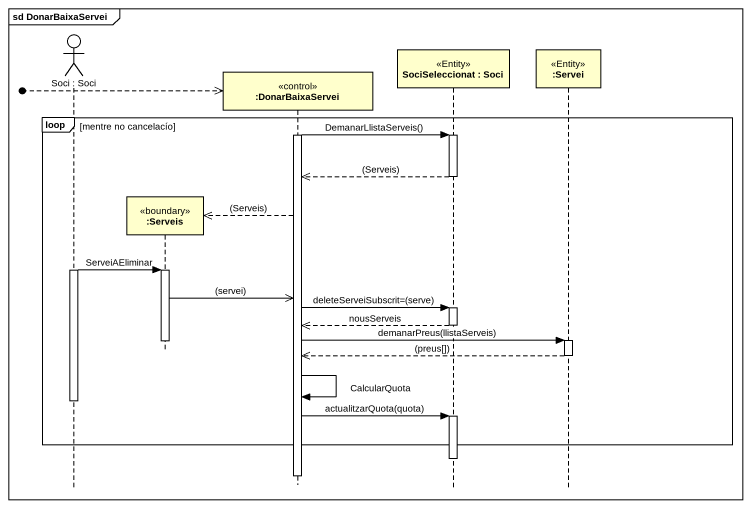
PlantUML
@startuml
mainframe sd DonarBaixaServei
hide footbox
actor "Soci : Soci" as Soci
participant ":Serveis" as Serveis <<boundary>>
participant ":DonarBaixaServei" as DonarBaixaServei <<control>>
participant "SociSeleccionat : Soci" as SociSeleccionat <<Entity>>
participant ":Servei" as Servei <<Entity>>

[o-->> DonarBaixaServei
loop mentre no cancelacío
  activate DonarBaixaServei
  DonarBaixaServei -> SociSeleccionat : DemanarLlistaServeis()
  activate SociSeleccionat
  SociSeleccionat -->> DonarBaixaServei : (Serveis)
  deactivate SociSeleccionat
  DonarBaixaServei -->> Serveis ** : (Serveis)
  activate Soci
  Soci -> Serveis : ServeiAEliminar
  activate Serveis
  Serveis ->> DonarBaixaServei : (servei)
  DonarBaixaServei -> SociSeleccionat : deleteServeiSubscrit=(serve)
  activate SociSeleccionat
  SociSeleccionat -->> DonarBaixaServei : nousServeis
  deactivate SociSeleccionat
  DonarBaixaServei -> Servei : demanarPreus(llistaServeis)
  activate Servei
  deactivate Serveis
  Servei -->> DonarBaixaServei : (preus[])
  deactivate Servei
  DonarBaixaServei -> DonarBaixaServei : CalcularQuota
  deactivate Soci
  DonarBaixaServei -> SociSeleccionat : actualitzarQuota(quota)
  activate SociSeleccionat
end
deactivate SociSeleccionat
deactivate DonarBaixaServei
@enduml
